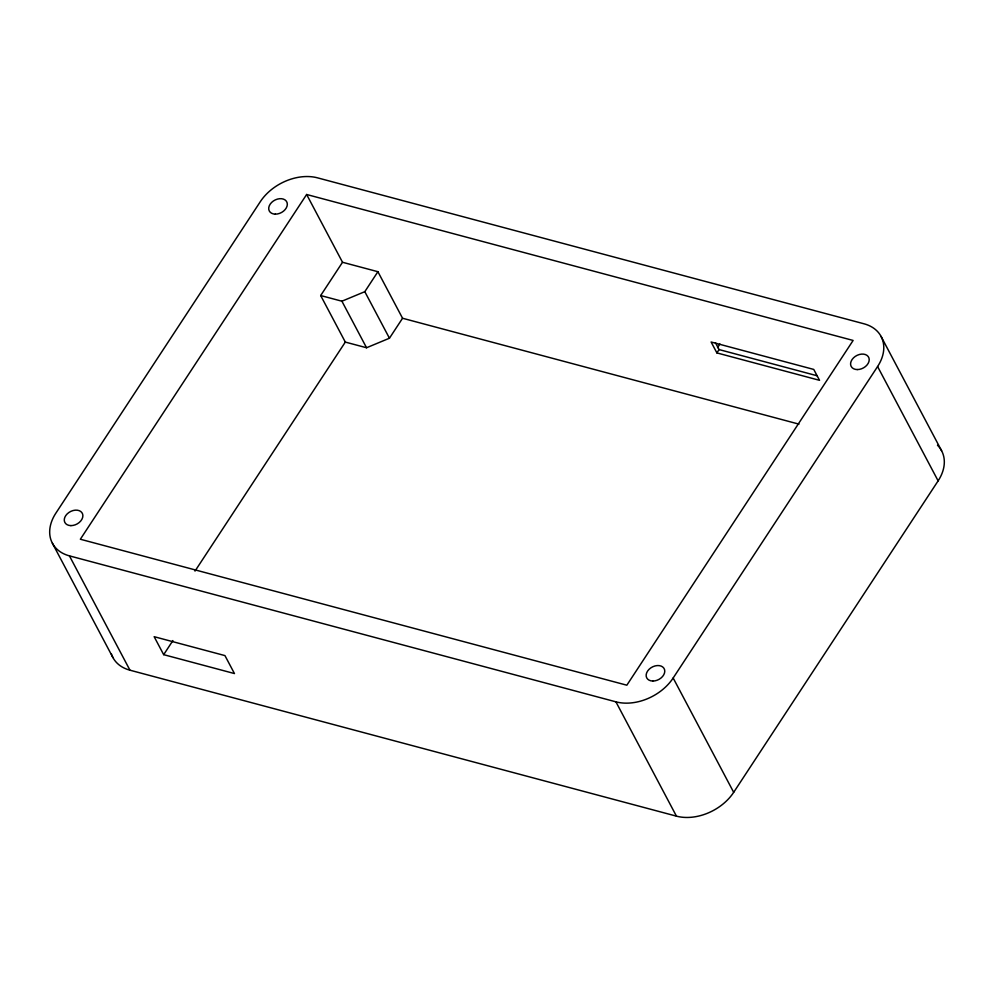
<?xml version="1.0" encoding="UTF-8"?>
<svg xmlns="http://www.w3.org/2000/svg" width="994" height="994" viewBox="0 0 994 994"><rect width="100%" height="100%" fill="white"/><g stroke="black" fill="none" stroke-linecap="round" stroke-linejoin="round"><path stroke-width="1.49" d="M306.637 194.489L80.352 539.233L626.841 685.201L853.125 340.445L306.637 194.489L342.52 262.267L377.906 271.71L402.558 318.254L798.965 424.14M402.558 318.254L389.449 338.221L366.55 347.751L345.316 342.085L320.677 295.541L342.52 262.267M320.677 295.541L341.911 301.207L364.81 291.677L377.906 271.71M194.998 571.103L345.316 342.085M163.675 654.661L154.157 636.694L224.942 655.593L234.46 673.559L163.675 654.661L172.906 640.571M717.544 347.639L719.929 344.011M716.885 352.907L711.12 342.011L813.763 369.433L819.528 380.317L716.885 352.907L719.072 349.577L715.469 342.768M69.431 555.87L615.92 701.839A44.022 31.448 -27.9 0 0 673.162 678.007L877.59 366.537A44.022 31.448 -27.9 0 0 864.047 323.808L317.558 177.851A44.022 31.448 -27.9 0 0 260.316 201.67L55.875 513.14A44.022 31.448 -27.9 0 0 69.431 555.87L129.953 670.192L676.442 816.149A44.022 31.448 -27.9 0 0 733.684 792.33L938.125 480.86A44.022 31.448 -27.9 0 0 940.162 448.418M719.072 349.577L817.254 375.794M881.082 336.444L941.604 450.754M877.59 366.537L938.125 480.86M673.162 678.007L733.684 792.33M615.92 701.839L676.442 816.149M364.81 291.677L389.449 338.221M341.911 301.207L366.55 347.751M52.396 543.246L112.918 657.556M937.479 445.237A44.022 31.448 -27.9 0 1 939.342 447.312M129.953 670.192A44.022 31.448 -27.9 0 1 111.328 653.754M275.338 214.145A9.865 7.045 -27.9 0 0 287.08 202.627A9.865 7.045 -27.9 0 0 271.623 202.428A9.865 7.045 -27.9 0 0 275.338 214.145M70.897 525.615A9.865 7.045 -27.9 0 0 82.639 514.097A9.865 7.045 -27.9 0 0 67.182 513.898A9.865 7.045 -27.9 0 0 70.897 525.615M857.226 369.569A9.865 7.045 -27.9 0 0 868.967 358.039A9.865 7.045 -27.9 0 0 853.511 357.84A9.865 7.045 -27.9 0 0 857.226 369.569M652.785 681.039A9.865 7.045 -27.9 0 0 664.526 669.509A9.865 7.045 -27.9 0 0 649.07 669.31A9.865 7.045 -27.9 0 0 652.785 681.039"/></g></svg>
